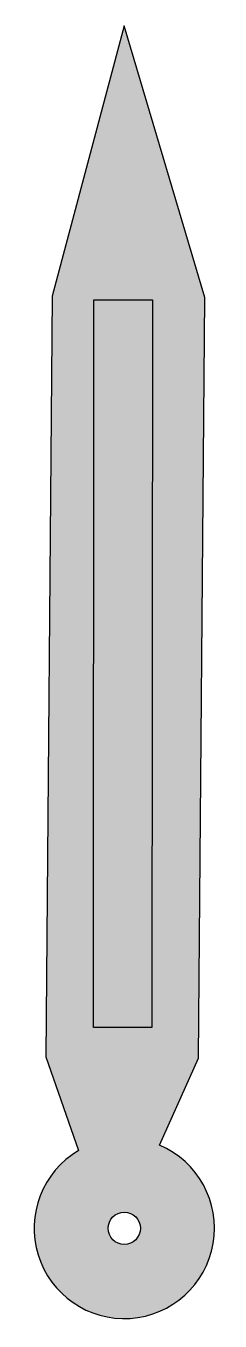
# Model space of a CAD drawing. Header units: inches. Extents: x -1.2 to 1.2, y -1.2 to 14.9.
import ezdxf

# ---------------------------------------------------------------- set-up
doc = ezdxf.new("R2010")
doc.units = ezdxf.units.IN
doc.header["$MEASUREMENT"] = 0

# ---------------------------------------------------------------- blocks, each defined once
blk = doc.blocks.new('min')
at = {"true_color": 0xffffff}
h = blk.add_hatch(color=7, dxfattribs=at)
h.dxf.hatch_style = 1
h.paths.add_polyline_path([(0.961, 0.565, 4.204171), (1.027, -0.439), (2.105, -0.923), (11.525, -1.002), (14.89, 0), (11.541, 0.891), (2.121, 0.971)])
h.paths.add_polyline_path([(2.485, 0.381), (11.496, 0.375), (11.496, -0.35), (2.485, -0.344)], flags=16)
h.paths.add_polyline_path([(0.198, -0.002, -1), (-0.202, -0.002, -1)], flags=16)
h = blk.add_hatch(color=9)
h.dxf.hatch_style = 1
h.paths.add_polyline_path([(11.496, -0.35), (11.496, 0.375), (2.485, 0.381), (2.485, -0.344)])
blk.add_lwpolyline([(1.027, -0.439), (2.105, -0.923), (11.525, -1.002), (14.89, 0), (11.541, 0.891), (2.121, 0.971), (0.961, 0.565)])
blk.add_lwpolyline([(2.485, 0.381), (11.496, 0.375), (11.496, -0.35), (2.485, -0.344)], close=True)
blk.add_circle((-0.002, -0.002), 0.2)
blk.add_arc((-0.002, -0.002), 1.118, 30.5027, 336.9839)

msp = doc.modelspace()

# ---------------------------------------------------------------- block references
at = {"rotation": 90}
msp.add_blockref('min', (0, 0), dxfattribs=at)

doc.saveas('drawing.dxf')
